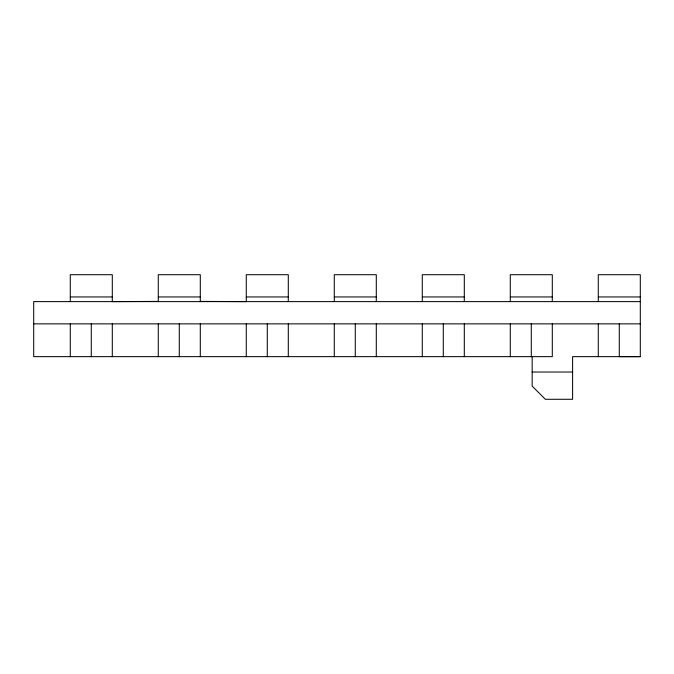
<?xml version="1.0" encoding="UTF-8"?>
<svg xmlns="http://www.w3.org/2000/svg" width="674" height="674" viewBox="0 0 674 674"><rect width="100%" height="100%" fill="white"/><g stroke="black" fill="none" stroke-linecap="round" stroke-linejoin="round"><path stroke-width="1.01" d="M158.272 301.396L112.297 301.615L112.297 274.714L70.273 274.714L70.273 301.615M70.273 296.956L112.297 296.956M158.272 296.956L200.296 296.956M246.271 296.956L288.295 296.956M334.279 296.956L376.294 296.956M422.278 296.956L464.302 296.956M510.277 296.956L552.301 296.956M598.276 296.956L640.3 296.956M640.3 301.615L33.7 301.615L33.7 356.647L552.301 356.647L552.301 323.857M33.7 323.857L640.3 323.857M640.3 356.63L619.288 356.647L619.288 323.857M532.165 372.031L572.605 372.031M200.296 301.396L246.271 301.615L246.271 274.714L288.295 274.714L288.295 301.615M598.276 301.615L598.276 274.714L640.3 274.714L640.3 356.647L572.605 356.647L572.605 399.286L545.35 399.286L532.165 386.101L532.165 356.647M598.276 323.857L598.276 356.647M552.301 301.615L552.301 274.714L510.277 274.714L510.277 301.615M531.289 323.857L531.289 356.647M510.277 323.857L510.277 356.647M464.302 301.615L464.302 274.714L422.278 274.714L422.278 301.615M464.302 323.857L464.302 356.647M443.29 323.857L443.29 356.647M422.278 323.857L422.278 356.647M376.294 301.615L376.294 274.714L334.279 274.714L334.279 301.615M376.294 323.857L376.294 356.647M355.282 323.857L355.282 356.647M334.279 323.857L334.279 356.647M288.295 323.857L288.295 356.647M267.283 323.857L267.283 356.647M246.271 323.857L246.271 356.647M200.296 301.615L200.296 274.714L158.272 274.714L158.272 301.615M200.296 323.857L200.296 356.647M179.284 323.857L179.284 356.647M158.272 323.857L158.272 356.647M112.297 323.857L112.297 356.647M91.285 323.857L91.285 356.647M70.273 323.857L70.273 356.647"/></g></svg>
